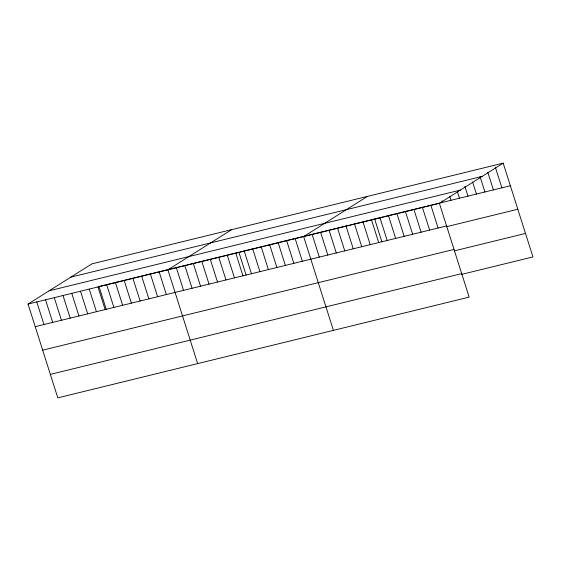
<?xml version="1.0" encoding="UTF-8"?>
<svg xmlns="http://www.w3.org/2000/svg" width="561" height="561" viewBox="0 0 561 561"><rect width="100%" height="100%" fill="white"/><g stroke="black" fill="none" stroke-linecap="round" stroke-linejoin="round"><path stroke-width="0.84" d="M503.196 163.139L439.403 203.327L469.15 297.12L57.804 397.861L28.05 304.076L91.85 263.88L503.196 163.139L532.95 256.924L461.682 274.378M231.707 229.631L167.907 269.82L197.661 363.612M367.455 196.385L303.655 236.574L333.409 330.366M70.791 277.148L482.144 176.399M49.102 290.808L460.455 190.067M124.451 280.269L99.016 286.496L106.218 309.195M125.243 280.072L142.725 275.788M143.518 275.591L168.153 269.56M168.952 269.364L177.69 267.225M178.482 267.029L186.434 265.087M187.227 264.89L211.862 258.859M212.654 258.663L220.599 256.714M221.399 256.524L238.881 252.24L246.083 274.946M239.729 252.029L254.996 248.292M255.844 248.088L264.329 246.006M265.178 245.802L289.785 239.771M290.633 239.568L314.384 233.748M315.233 233.537L323.718 231.462M324.567 231.251L349.173 225.227M350.022 225.024L383.107 216.918M383.955 216.707L399.229 212.97M400.077 212.759L408.562 210.684M409.411 210.473L424.684 206.736M425.533 206.525L434.018 204.449M434.866 204.239L510.37 185.747M28.05 304.076L439.403 203.327M35.224 326.684L446.577 225.943M446.556 226.693L517.824 209.239M42.671 350.176L454.024 249.428M454.235 250.893L525.496 233.439M50.35 374.376L461.703 273.628M495.482 167.641L501.885 187.83M487.768 172.143L493.407 189.906M480.055 176.638L484.921 191.981M472.593 181.946L476.436 194.064M464.88 186.448L467.951 196.14M457.418 191.757L459.466 198.215M449.705 196.259L450.981 200.291M441.984 200.754L442.496 202.374M430.918 205.41L438.092 228.018M422.433 207.486L429.607 230.094M413.948 209.562L421.122 232.177M405.463 211.644L412.637 234.253M396.985 213.72L404.151 236.328M388.5 215.796L395.673 238.411M380.014 217.878L387.188 240.487M374.622 218.993L381.831 241.7M371.529 219.954L378.703 242.562M363.044 222.03L370.218 244.645M354.559 224.112L361.733 246.721M346.074 226.188L353.248 248.796M337.596 228.264L344.763 250.879M329.111 230.34L336.284 252.955M320.626 232.422L327.799 255.031M312.14 234.498L319.314 257.106M295.17 238.656L302.344 261.265M286.685 240.732L293.859 263.34M278.207 242.808L285.374 265.423M269.722 244.891L276.896 267.499M261.237 246.966L268.41 269.575M252.752 249.042L259.925 271.657M244.266 251.118L251.44 273.733M235.781 253.2L242.955 275.809M227.296 255.276L234.47 277.884M218.818 257.352L225.985 279.967M210.333 259.434L217.507 282.043M201.848 261.51L209.022 284.118M193.363 263.586L200.536 286.201M184.878 265.669L192.051 288.277M176.392 267.744L183.566 290.353M159.17 271.966L166.344 294.574M150.425 274.105L157.599 296.713M141.688 276.243L148.861 298.852M132.943 278.382L140.117 300.998M124.205 280.528L131.379 303.136M115.461 282.667L122.635 305.275M106.723 284.806L113.897 307.421M97.979 286.952L105.152 309.56M89.241 289.09L96.415 311.699M80.496 291.229L87.67 313.837M71.759 293.368L78.926 315.983M63.014 295.514L70.188 318.122M54.277 297.653L61.444 320.261M45.532 299.791L52.706 322.407M36.795 301.93L43.961 324.546"/></g></svg>
